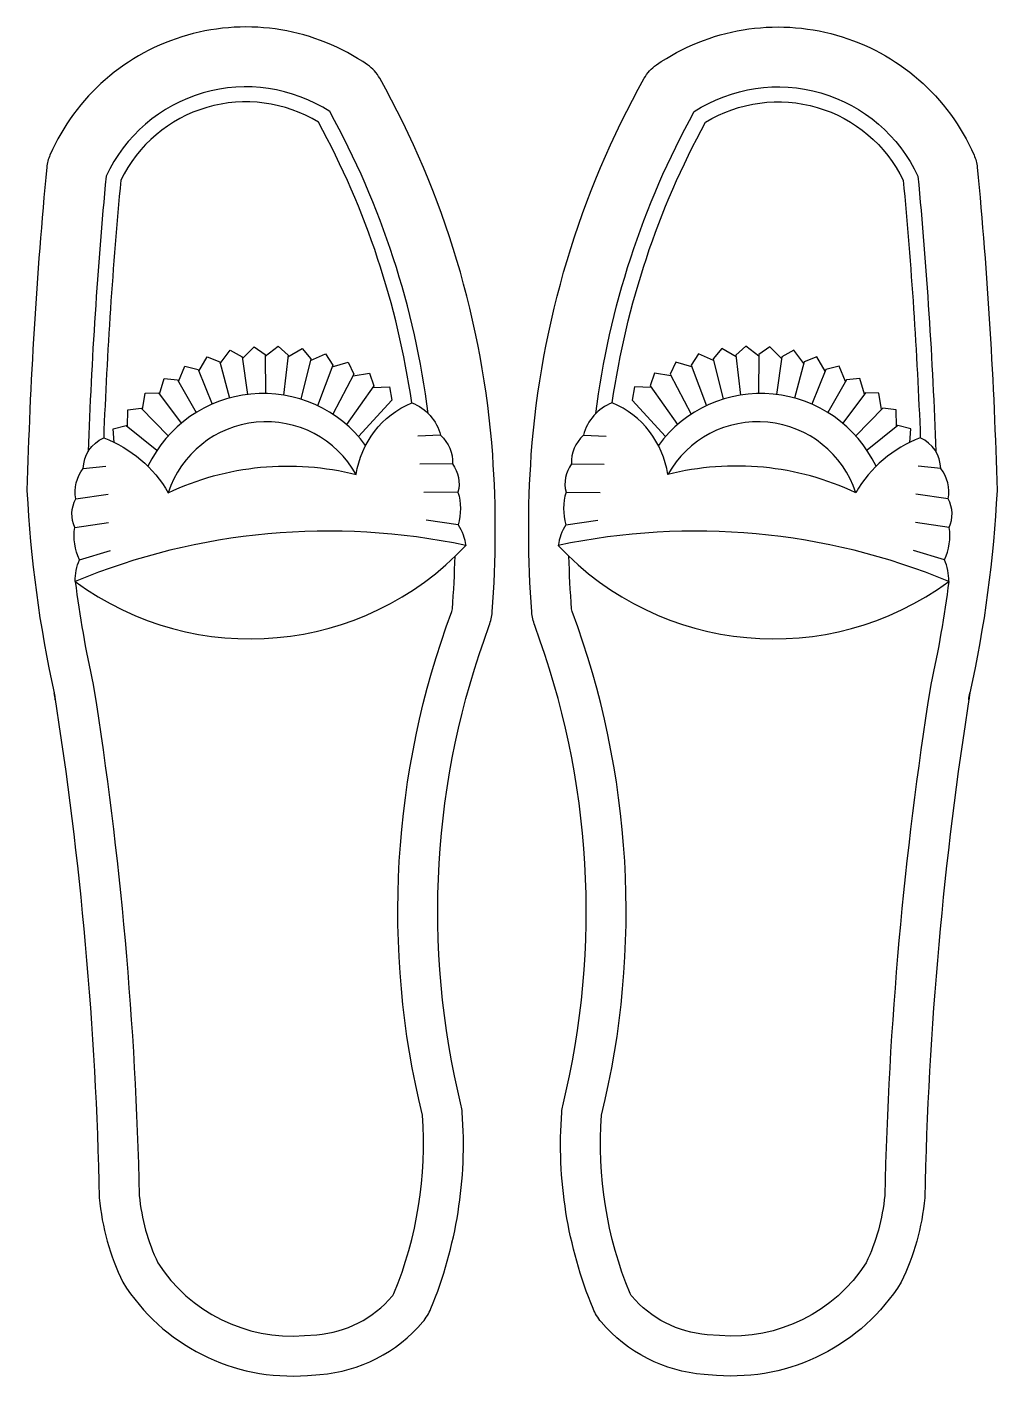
# Model space of a CAD drawing. Header units: millimetres. Extents: x -922.067 to -921.873, y 2719.52 to 2719.79.
import ezdxf

# ---------------------------------------------------------------- set-up
doc = ezdxf.new("R2010")
doc.units = ezdxf.units.MM
doc.header["$LTSCALE"] = 10
doc.layers.add('Móveis_armários', color=2, linetype='Continuous')

msp = doc.modelspace()

# ---------------------------------------------------------------- linework, layer by layer
at = {"layer": 'Móveis_armários', "color": 1}
for p, q in [((-921.9841034911212, 2719.708669697062), (-921.9886483678508, 2719.708463813921)), ((-921.9555147986584, 2719.708669697062), (-921.9509699219288, 2719.708463813921)), ((-922.0556670915541, 2719.701983189063), (-922.0511440244738, 2719.702473246749)), ((-921.9817047905915, 2719.702928340224), (-921.9882728973462, 2719.702857888297)), ((-921.9579134991882, 2719.702928340224), (-921.9513453924335, 2719.702857888297)), ((-921.8839511982255, 2719.701983189063), (-921.8884742653058, 2719.702473246749)), ((-921.9806357460352, 2719.697288652775), (-921.9874649644983, 2719.697235278768)), ((-921.9589825437445, 2719.697288652775), (-921.9521533252814, 2719.697235278768)), ((-922.0571615924482, 2719.695943039259), (-922.0506596563193, 2719.696875678733)), ((-921.8824566973315, 2719.695943039259), (-921.8889586334603, 2719.696875678733)), ((-921.9805941877339, 2719.690738978024), (-921.9869996440332, 2719.69165247425)), ((-921.9590241020458, 2719.690738978024), (-921.9526186457465, 2719.69165247425)), ((-922.0573575237499, 2719.690206268241), (-922.0506001399008, 2719.691195630213)), ((-921.8822607660297, 2719.690206268241), (-921.8890181498789, 2719.691195630213)), ((-922.05639914168, 2719.683726957301), (-922.0502080976296, 2719.685607201786)), ((-921.8832191480997, 2719.683726957301), (-921.8894101921501, 2719.685607201786))]:
    msp.add_line(p, q, dxfattribs=at)
for points in [[(-922.0612760705098, 2719.655663934544, 0.0434691639590665), (-922.0615020359746, 2719.657033812573, -0.03405042363572906), (-922.0524461985422, 2719.555888039014, 0.09030780484275154), (-922.0477326969265, 2719.538953607167, 0.2789020365297868), (-922.0107695456163, 2719.520299102705), (-922.0082768759478, 2719.520490408543, 0.2007049989933992), (-921.9876641527264, 2719.53103222213, 0.07787211473828486), (-921.9860551696981, 2719.533677419311, 0.1169480411350485), (-921.9797743172501, 2719.573046069425, 0.04123081959932539), (-921.9799803222852, 2719.57434700694, -0.1499664422800005), (-921.974370383034, 2719.67054258716, 0.07000639566603789), (-921.9737726528788, 2719.67326432422, 0.03669799736196944), (-921.9736771922846, 2719.704729946788, 0.109405278441073), (-921.9962762019011, 2719.780193313322, 0.1147413894672816), (-921.9987128570749, 2719.782875882261, 0.4717137829755393), (-922.0623287015676, 2719.764815974707, 0.07948310476511784), (-922.0629638622952, 2719.762369592591, 0.01718242345694651), (-922.0669232672237, 2719.697573555879, 0.04136727116282504), (-922.0615020359746, 2719.657033812573, -0.02607800920330886)], [(-921.8783422192698, 2719.655663934544, -0.0434691639590665), (-921.878116253805, 2719.657033812573, 0.03405042363572906), (-921.8871720912375, 2719.555888039014, -0.09030780484275154), (-921.8918855928532, 2719.538953607167, -0.2789020365297868), (-921.9288487441634, 2719.520299102705), (-921.9313414138319, 2719.520490408543, -0.2007049989933992), (-921.9519541370532, 2719.53103222213, -0.07787211473828486), (-921.9535631200815, 2719.533677419311, -0.1169480411350485), (-921.9598439725296, 2719.573046069425, -0.04123081959932539), (-921.9596379674945, 2719.57434700694, 0.1499664422800005), (-921.9652479067456, 2719.67054258716, -0.07000639566603789), (-921.9658456369009, 2719.67326432422, -0.03669799736196944), (-921.965941097495, 2719.704729946788, -0.109405278441073), (-921.9433420878786, 2719.780193313322, -0.1147413894672816), (-921.9409054327048, 2719.782875882261, -0.4717137829755393), (-921.8772895882121, 2719.764815974707, -0.07948310476511784), (-921.8766544274845, 2719.762369592591, -0.01718242345694651), (-921.872695022556, 2719.697573555879, -0.04136727116282504), (-921.878116253805, 2719.657033812573, 0.02607800920330886)]]:
    msp.add_lwpolyline(points, format="xyb", close=True, dxfattribs=at)
for points in [[(-921.9865648374919, 2719.713012942925, 0.0943218769545404), (-922.0062924844976, 2719.7735112019, 0.4566342596464209), (-922.0510809796376, 2719.760570333173, 0.01481914342956771), (-922.054674399669, 2719.705405987389, 0.01716499774656058)], [(-921.9530534522878, 2719.713012942925, -0.0943218769545404), (-921.933325805282, 2719.7735112019, -0.4566342596464209), (-921.888537310142, 2719.760570333173, -0.01481914342956771), (-921.8849438901107, 2719.705405987389, -0.01716499774656058)], [(-921.9898856901011, 2719.715176749223, 0.08928720941885365), (-922.0085502657087, 2719.771388188818, 0.4432618617099092), (-922.0481439212199, 2719.759763868426, 0.01391409600347471), (-922.051571388816, 2719.708138030787, 0.01391409600347471)], [(-921.9497325996786, 2719.715176749223, -0.08928720941885365), (-921.931068024071, 2719.771388188818, -0.4432618617099092), (-921.8914743685598, 2719.759763868426, -0.01391409600347471), (-921.8880469009637, 2719.708138030787, -0.01391409600347471)], [(-922.057272022507, 2719.679396669566, -0.112459028293115), (-922.0563991416805, 2719.683726957301, -0.1471046008204942), (-922.0573575237499, 2719.690206268241, -0.2284660568848614), (-922.0571615924482, 2719.695943039258, -0.2192261180036219), (-922.0556670915541, 2719.701983189063, -0.2911356429099154), (-922.0515713888151, 2719.708138030809, -0.1761017010526434), (-922.0386595636035, 2719.697155676216, -0.1738363810764359), (-922.0009918360013, 2719.700805436696, -0.262540553252676), (-921.9898856901011, 2719.715176749223, -0.2435144975938642), (-921.9841034911215, 2719.708669697062, -0.2192261180036218), (-921.9817047905915, 2719.702928340224, -0.2284660568848616), (-921.9806357460354, 2719.697288652776, -0.147104600820494), (-921.9805941877339, 2719.690738978024, -0.112459028293115), (-921.9790707452514, 2719.686592601798)], [(-921.8823462672726, 2719.679396669566, 0.112459028293115), (-921.8832191480992, 2719.683726957301, 0.1471046008204942), (-921.8822607660297, 2719.690206268241, 0.2284660568848614), (-921.8824566973315, 2719.695943039258, 0.2192261180036219), (-921.8839511982255, 2719.701983189063, 0.2911356429099154), (-921.8880469009646, 2719.708138030809, 0.1761017010526434), (-921.9009587261762, 2719.697155676216, 0.1738363810764359), (-921.9386264537784, 2719.700805436696, 0.262540553252676), (-921.9497325996786, 2719.715176749223, 0.2435144975938642), (-921.9555147986582, 2719.708669697062, 0.2192261180036218), (-921.9579134991882, 2719.702928340224, 0.2284660568848616), (-921.9589825437442, 2719.697288652776, 0.147104600820494), (-921.9590241020458, 2719.690738978024, 0.112459028293115), (-921.9605475445283, 2719.686592601798)], [(-922.057272022507, 2719.679396669566, 0.02188000793910565), (-922.053687293163, 2719.658745476906), (-922.0536008917059, 2719.65828757461, -0.03395294331753564), (-922.0444542915502, 2719.556351555478, 0.0859868453492059), (-922.0407231995712, 2719.542838823696, 0.2753095218411488), (-922.0113817242996, 2719.528275645644), (-922.008889054631, 2719.528466951483, 0.2007049989934596), (-921.9937730576021, 2719.53619761478, 0.0778721147380723), (-921.9934512609964, 2719.536726654216, 0.1169480411350331), (-921.9877520476923, 2719.572449565452, -0.1499664422800114), (-921.9818688643356, 2719.673330557419, 0.07000639566597174), (-921.9817493183048, 2719.67387490483, 0.0127746499225596), (-921.9812127097341, 2719.684418798156)], [(-921.8823462672726, 2719.679396669566, -0.02188000793910565), (-921.8859309966167, 2719.658745476906), (-921.8860173980738, 2719.65828757461, 0.03395294331753564), (-921.8951639982295, 2719.556351555478, -0.0859868453492059), (-921.8988950902085, 2719.542838823696, -0.2753095218411488), (-921.9282365654801, 2719.528275645644), (-921.9307292351486, 2719.528466951483, -0.2007049989934596), (-921.9458452321776, 2719.53619761478, -0.0778721147380723), (-921.9461670287833, 2719.536726654216, -0.1169480411350331), (-921.9518662420874, 2719.572449565452, 0.1499664422800114), (-921.957749425444, 2719.673330557419, -0.07000639566597174), (-921.9578689714749, 2719.67387490483, -0.0127746499225596), (-921.9584055800456, 2719.684418798156)]]:
    msp.add_lwpolyline(points, format="xyb", dxfattribs=at)
for points in [[(-922.0325476111962, 2719.721528582928), (-922.0308619541393, 2719.724379950049), (-922.0283433641318, 2719.723408242792), (-922.0263755057495, 2719.716134642582)], [(-922.028254316069, 2719.723079103248), (-922.0262245798601, 2719.725696717639), (-922.0238476368997, 2719.724417009553), (-922.0227912921432, 2719.716842063521)], [(-922.0238005431308, 2719.724079304693), (-922.0214587379221, 2719.726421885009), (-922.0192609278197, 2719.724854357858), (-922.0191600329374, 2719.717030551658)], [(-922.0192565310413, 2719.724513413486), (-922.0166395885001, 2719.726544015838), (-922.0146555720332, 2719.724713390458), (-922.0155625505911, 2719.716704678995)], [(-922.0146939415856, 2719.724374583472), (-922.0118431324593, 2719.726061184047), (-922.010104198753, 2719.723996330497), (-922.0120761968803, 2719.715882971481)], [(-922.0101847295246, 2719.723665004085), (-922.0071450127762, 2719.724981004185), (-922.005678585854, 2719.722714486437), (-922.0087722123878, 2719.714596571824)], [(-921.9294335602551, 2719.723665004085), (-921.9324732770035, 2719.724981004185), (-921.9339397039257, 2719.722714486437), (-921.9308460773918, 2719.714596571824)], [(-921.924924348194, 2719.724374583472), (-921.9277751573204, 2719.726061184047), (-921.9295140910267, 2719.723996330497), (-921.9275420928993, 2719.715882971481)], [(-921.9203617587384, 2719.724513413486), (-921.9229787012796, 2719.726544015838), (-921.9249627177464, 2719.724713390458), (-921.9240557391886, 2719.716704678995)], [(-921.9158177466488, 2719.724079304693), (-921.9181595518576, 2719.726421885009), (-921.92035736196, 2719.724854357858), (-921.9204582568423, 2719.717030551658)], [(-921.9113639737106, 2719.723079103248), (-921.9133937099195, 2719.725696717639), (-921.9157706528799, 2719.724417009553), (-921.9168269976365, 2719.716842063521)], [(-921.9070706785835, 2719.721528582928), (-921.9087563356404, 2719.724379950049), (-921.9112749256478, 2719.723408242792), (-921.9132427840302, 2719.716134642582)], [(-922.0366127206835, 2719.719452196362), (-922.0352977265973, 2719.722492348452), (-922.0326772092117, 2719.721843966426), (-922.0298313255373, 2719.714918360783)], [(-922.005800007827, 2719.722395865816), (-922.0026193216052, 2719.723320511332), (-922.0014485278955, 2719.720888073726), (-922.0057135392219, 2719.712887369133)], [(-921.9338182819527, 2719.722395865816), (-921.9369989681745, 2719.723320511332), (-921.9381697618842, 2719.720888073726), (-921.9339047505578, 2719.712887369133)], [(-921.9030055690962, 2719.719452196362), (-921.9043205631824, 2719.722492348452), (-921.906941080568, 2719.721843966426), (-921.9097869642424, 2719.714918360783)], [(-922.0403855353261, 2719.716882689407), (-922.0394619424526, 2719.72006368145), (-922.0367808248136, 2719.719748850028), (-922.0330799492979, 2719.713217908225)], [(-922.0016089261726, 2719.720587183732), (-921.9983374317992, 2719.721105892453), (-921.9974807354183, 2719.718545895983), (-922.0029531952814, 2719.710805743909)], [(-921.9380093636071, 2719.720587183732), (-921.9412808579805, 2719.721105892453), (-921.9421375543614, 2719.718545895983), (-921.9366650944983, 2719.710805743909)], [(-921.8992327544536, 2719.716882689407), (-921.9001563473271, 2719.72006368145), (-921.9028374649661, 2719.719748850028), (-921.9065383404818, 2719.713217908225)], [(-922.0438065555825, 2719.713860584724), (-922.0432889295337, 2719.717132250576), (-922.0405894944677, 2719.717155934837), (-922.0360481276648, 2719.711071835297)], [(-921.9976775804232, 2719.71826748183), (-921.9943668713186, 2719.71837207341), (-921.9938377828801, 2719.715724890748), (-922.0005332701139, 2719.70840809734)], [(-921.9419407093565, 2719.71826748183), (-921.9452514184611, 2719.71837207341), (-921.9457805068996, 2719.715724890748), (-921.9390850196658, 2719.70840809734)], [(-921.8958117341972, 2719.713860584724), (-921.896329360246, 2719.717132250576), (-921.899028795312, 2719.717155934837), (-921.9035701621149, 2719.711071835297)], [(-922.0468218299209, 2719.710433542708), (-922.0467183339681, 2719.713744286244), (-922.044043153179, 2719.714106112673), (-922.0386709159434, 2719.708531100888)], [(-921.8927964598588, 2719.710433542708), (-921.8928999558116, 2719.713744286244), (-921.8955751366007, 2719.714106112673), (-921.9009473738363, 2719.708531100888)], [(-922.0494380704642, 2719.707228659423), (-922.0496960719993, 2719.709953218675), (-922.047087334686, 2719.710647481053), (-922.0408939984779, 2719.705657016569)], [(-921.8901802193154, 2719.707228659423), (-921.8899222177804, 2719.709953218675), (-921.8925309550937, 2719.710647481053), (-921.8987242913017, 2719.705657016569)]]:
    msp.add_lwpolyline(points, dxfattribs=at)
for centre, radius, start, end in [((-922.0196567373021, 2719.691526966234), 0.02550842183908027, 36.35334661596985, 154.6336393266027), ((-921.9199615524776, 2719.691526966234), 0.02550842183908027, 25.36636067339729, 143.6466533840301), ((-922.0190264604526, 2719.690731924721), 0.02065728255594444, 29.18620188420753, 161.8824305079271), ((-921.9205918293271, 2719.690731924721), 0.02065728255594444, 18.1175694920729, 150.8137981157925), ((-922.0065595986275, 2719.55680439254), 0.1326673144444197, 78.0416026074584, 112.4732829255593), ((-921.9330586911522, 2719.55680439254), 0.1326673144444197, 67.52671707444067, 101.9583973925416), ((-922.0222174683081, 2719.726965167926), 0.05908962520040447, 233.6124619258789, 316.9024236078955), ((-921.9174008214716, 2719.726965167926), 0.05908962520040447, 223.0975763921045, 306.387538074121)]:
    msp.add_arc(centre, radius, start, end, dxfattribs=at)

doc.saveas('drawing.dxf')
